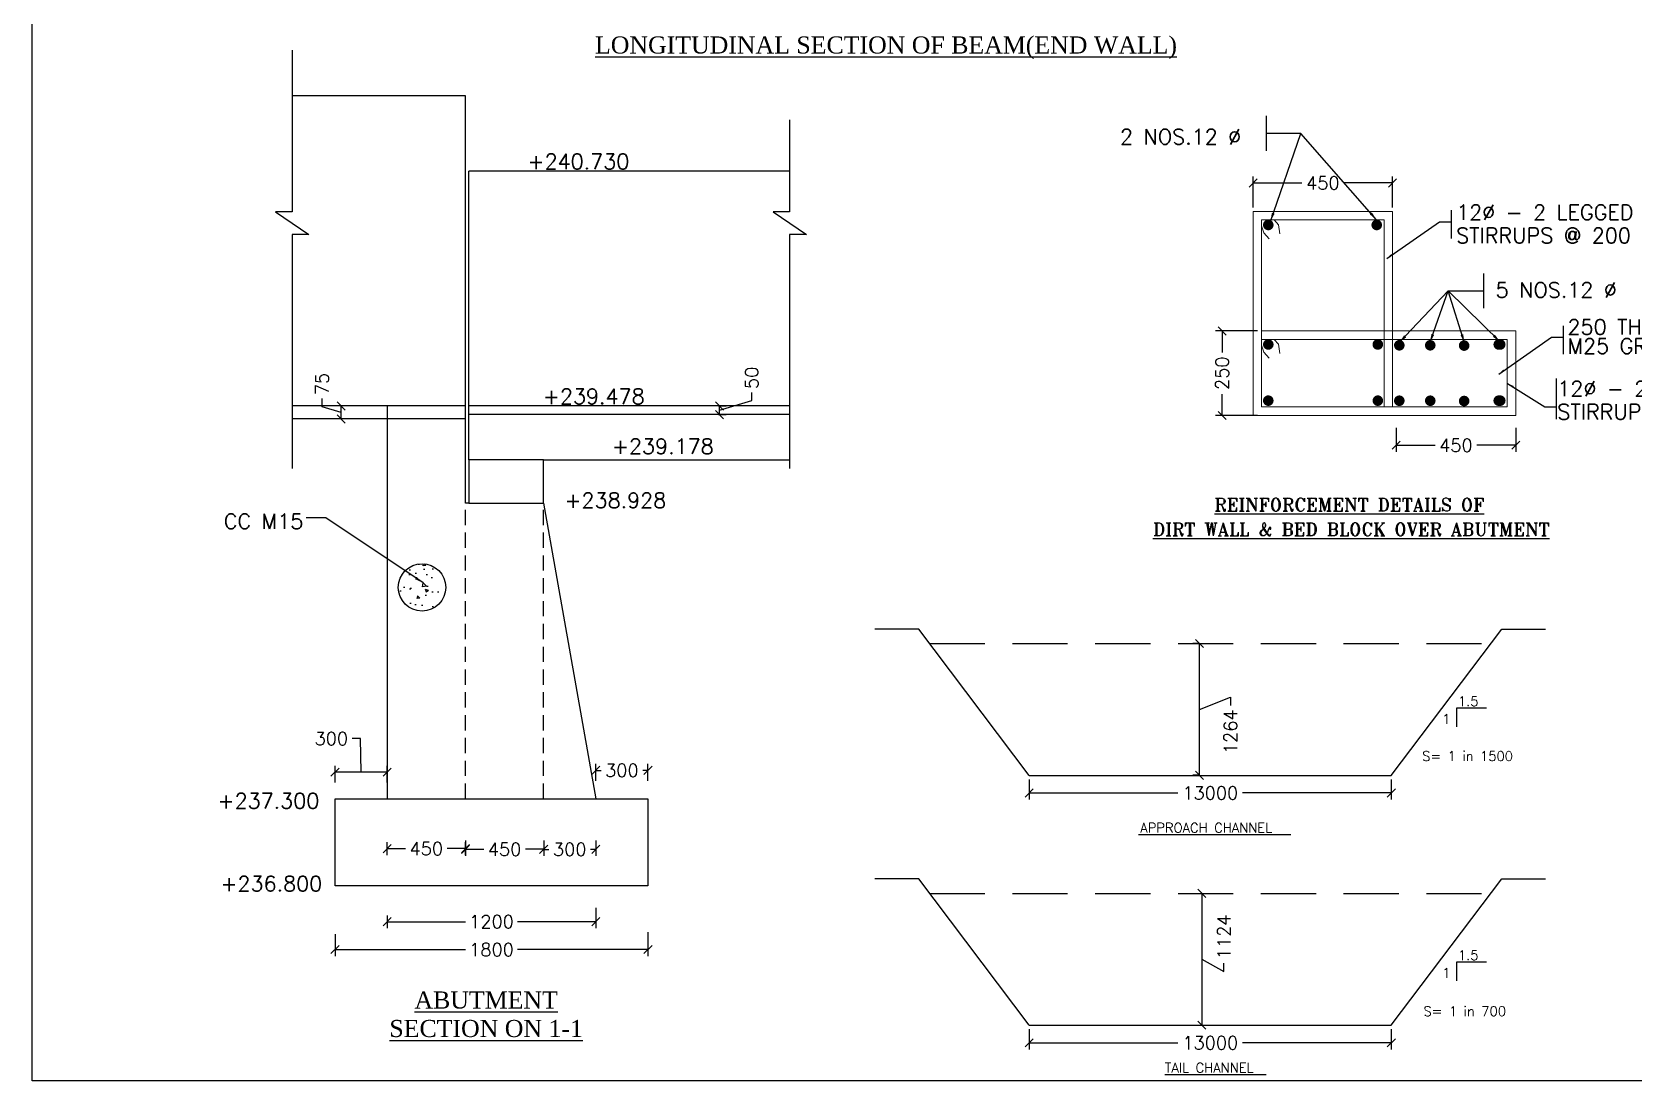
# Model space of a CAD drawing. Header units: inches. Extents: x 103704 to 195057, y -107980 to 89240.
# Drawn here: x 150575 to 169005, y -107980 to -95911 of the extents above; entities that cross this region are included whole.
import ezdxf
from ezdxf.enums import TextEntityAlignment as Align

# ---------------------------------------------------------------- set-up
doc = ezdxf.new("R2010")
doc.units = ezdxf.units.IN
doc.header["$LTSCALE"] = 100
doc.header["$MEASUREMENT"] = 0
doc.header["$PDMODE"] = 3
doc.linetypes.add('DASHED', pattern=[19.05, 12.7, -6.35])
doc.linetypes.add('DASHED2', pattern=[0.375, 0.25, -0.125])
doc.layers.add('Dim', color=7, linetype='Continuous')
doc.layers.add('Text', color=7, linetype='Continuous')
doc.styles.add('ARIAL', font='times.ttf')
doc.styles.add('ROMANS', font='romans')
doc.styles.add('ROMANT', font='romant')
doc.styles.get("Standard").update_dxf_attribs({"font": ''})
doc.styles.get('Standard').set_extended_font_data('Univers Extended')
doc.dimstyles.new('Raj-50', dxfattribs={"dimscale": 50, "dimtxt": 2, "dimasz": 1.25, "dimexe": 1, "dimexo": 0.625, "dimtad": 0, "dimtxsty": 'ROMANS', "dimblk": 'OBLIQUE', "dimcen": 1.25, "dimclrd": 256, "dimclre": 256, "dimclrt": 256, "dimadec": 0, "dimazin": 0, "dimtfac": 1, "dimtmove": 1, "dimatfit": 3, "dimfxl": 1, "dimlwd": -1, "dimlwe": -1, "dimarcsym": 0})
doc.dimstyles.new('Raj-50-25-0.5', dxfattribs={"dimscale": 50, "dimtxt": 2, "dimasz": 1.5, "dimexe": 1, "dimexo": 0.625, "dimtad": 0, "dimlfac": 0.5, "dimtxsty": 'ROMANS', "dimblk": 'OBLIQUE', "dimcen": 1.5, "dimclrd": 256, "dimclre": 256, "dimclrt": 256, "dimadec": 0, "dimazin": 0, "dimtfac": 1, "dimtmove": 1, "dimatfit": 3, "dimfxl": 1, "dimlwd": -1, "dimlwe": -1, "dimarcsym": 0})
doc.dimstyles.new('Raj-75', dxfattribs={"dimscale": 75, "dimtxt": 2, "dimasz": 1.25, "dimexe": 1, "dimexo": 0.625, "dimtad": 0, "dimtxsty": 'ROMANS', "dimblk": 'OBLIQUE', "dimcen": 1.25, "dimclrd": 256, "dimclre": 256, "dimclrt": 256, "dimadec": 0, "dimazin": 0, "dimtfac": 1, "dimtmove": 1, "dimatfit": 3, "dimfxl": 1, "dimlwd": -1, "dimlwe": -1, "dimarcsym": 0})
doc.dimstyles.new('STANDARD$7', dxfattribs={"dimtxt": 2, "dimasz": 2, "dimexe": 1.25, "dimexo": 0.625, "dimtad": 1, "dimdec": 0, "dimlfac": 0.5, "dimdsep": 46, "dimtxsty": 'Standard', "dimcen": 2.5, "dimadec": 0, "dimazin": 0, "dimtfac": 1, "dimtdec": 0, "dimtmove": 0, "dimatfit": 3, "dimfxl": 1, "dimtolj": 1, "dimtzin": 0, "dimarcsym": 0})

# ---------------------------------------------------------------- blocks, each defined once
blk = doc.blocks.new('_Oblique')
at = {"color": 0, "linetype": 'ByBlock', "lineweight": -2}
blk.add_line((-0.5, -0.5), (0.5, 0.5), dxfattribs=at)
blk = doc.blocks.new('*D101')
at = {"layer": 'Defpoints', "color": 0, "transparency": 16777216}
for p in [(157061, -104406), (157061, -104572), (157661, -104572)]:
    blk.add_point(p, dxfattribs=at)
at = {"layer": 'Dim', "transparency": 16777216}
for p, q in [((157061, -104525), (157061, -104331)), ((157061, -104406), (157121, -104406)), ((157661, -104406), (157601, -104406)), ((157661, -104525), (157661, -104331))]:
    blk.add_line(p, q, dxfattribs=at)
at = {"layer": 'Dim', "transparency": 16777216, "xscale": 93.75, "yscale": 93.75, "zscale": 93.75, "rotation": 180}
blk.add_blockref('_Oblique', (157061, -104406), dxfattribs=at)
at = {"layer": 'Dim', "transparency": 16777216, "xscale": 93.75, "yscale": 93.75, "zscale": 93.75}
blk.add_blockref('_Oblique', (157661, -104406), dxfattribs=at)
at = {"layer": 'Dim', "transparency": 16777216, "insert": (157361, -104406), "char_height": 150, "attachment_point": 5, "style": 'ROMANS'}
blk.add_mtext('300', dxfattribs=at)
blk = doc.blocks.new('*D102')
at = {"layer": 'Defpoints', "color": 0, "ltscale": 5, "transparency": 16777216}
for p in [(157061, -105165), (156461, -105291), (156461, -105315)]:
    blk.add_point(p, dxfattribs=at)
at = {"layer": 'Dim', "ltscale": 5, "transparency": 16777216}
for p, q in [((157061, -105212), (157061, -105390)), ((156461, -105315), (156521, -105315)), ((156461, -105338), (156461, -105390)), ((157061, -105315), (157001, -105315))]:
    blk.add_line(p, q, dxfattribs=at)
at = {"layer": 'Dim', "ltscale": 5, "transparency": 16777216, "xscale": 93.75, "yscale": 93.75, "zscale": 93.75, "rotation": 180}
blk.add_blockref('_Oblique', (156461, -105315), dxfattribs=at)
at = {"layer": 'Dim', "ltscale": 5, "transparency": 16777216, "xscale": 93.75, "yscale": 93.75, "zscale": 93.75}
blk.add_blockref('_Oblique', (157061, -105315), dxfattribs=at)
at = {"layer": 'Dim', "ltscale": 5, "transparency": 16777216, "insert": (156761, -105315), "char_height": 150, "attachment_point": 5, "style": 'ROMANS'}
blk.add_mtext('300', dxfattribs=at)
blk = doc.blocks.new('*D103')
at = {"layer": 'Defpoints', "color": 0, "transparency": 16777216}
for p in [(155561, -105167), (156461, -105164), (155561, -105314)]:
    blk.add_point(p, dxfattribs=at)
at = {"layer": 'Dim', "transparency": 16777216}
for p, q in [((155561, -105214), (155561, -105389)), ((156461, -105211), (156461, -105389)), ((155561, -105314), (155771, -105314)), ((156461, -105314), (156251, -105314))]:
    blk.add_line(p, q, dxfattribs=at)
at = {"layer": 'Dim', "transparency": 16777216, "xscale": 93.75, "yscale": 93.75, "zscale": 93.75, "rotation": 180}
blk.add_blockref('_Oblique', (155561, -105314), dxfattribs=at)
at = {"layer": 'Dim', "transparency": 16777216, "xscale": 93.75, "yscale": 93.75, "zscale": 93.75}
blk.add_blockref('_Oblique', (156461, -105314), dxfattribs=at)
at = {"layer": 'Dim', "transparency": 16777216, "insert": (156011, -105314), "char_height": 150, "attachment_point": 5, "style": 'ROMANS'}
blk.add_mtext('450', dxfattribs=at)
blk = doc.blocks.new('*D104')
at = {"layer": 'Defpoints', "color": 0, "transparency": 16777216}
for p in [(154661, -105306), (154661, -105430), (155561, -105430)]:
    blk.add_point(p, dxfattribs=at)
at = {"layer": 'Dim', "transparency": 16777216}
for p, q in [((154661, -105383), (154661, -105231)), ((155561, -105383), (155561, -105231)), ((154661, -105306), (154871, -105306)), ((155561, -105306), (155351, -105306))]:
    blk.add_line(p, q, dxfattribs=at)
at = {"layer": 'Dim', "transparency": 16777216, "xscale": 93.75, "yscale": 93.75, "zscale": 93.75, "rotation": 180}
blk.add_blockref('_Oblique', (154661, -105306), dxfattribs=at)
at = {"layer": 'Dim', "transparency": 16777216, "xscale": 93.75, "yscale": 93.75, "zscale": 93.75}
blk.add_blockref('_Oblique', (155561, -105306), dxfattribs=at)
at = {"layer": 'Dim', "transparency": 16777216, "insert": (155111, -105306), "char_height": 150, "attachment_point": 5, "style": 'ROMANS'}
blk.add_mtext('450', dxfattribs=at)
blk = doc.blocks.new('*D105')
at = {"layer": 'Defpoints', "color": 0, "ltscale": 5, "transparency": 16777216}
for p in [(154061, -104427), (154061, -104593), (154661, -104593)]:
    blk.add_point(p, dxfattribs=at)
at = {"layer": 'Dim', "ltscale": 5, "transparency": 16777216}
for p, q in [((154352, -104040), (154258, -104040)), ((154361, -104427), (154352, -104040)), ((154061, -104546), (154061, -104352)), ((154661, -104427), (154061, -104427)), ((154661, -104546), (154661, -104352))]:
    blk.add_line(p, q, dxfattribs=at)
at = {"layer": 'Dim', "ltscale": 5, "transparency": 16777216, "xscale": 93.75, "yscale": 93.75, "zscale": 93.75, "rotation": 180}
blk.add_blockref('_Oblique', (154061, -104427), dxfattribs=at)
at = {"layer": 'Dim', "ltscale": 5, "transparency": 16777216, "xscale": 93.75, "yscale": 93.75, "zscale": 93.75}
blk.add_blockref('_Oblique', (154661, -104427), dxfattribs=at)
at = {"layer": 'Dim', "ltscale": 5, "transparency": 16777216, "insert": (154018, -104040), "char_height": 150, "attachment_point": 5, "style": 'ROMANS'}
blk.add_mtext('300', dxfattribs=at)
blk = doc.blocks.new('*D106')
at = {"layer": 'Defpoints', "color": 0, "transparency": 16777216}
for p in [(154061, -106245), (157661, -106219), (154061, -106468)]:
    blk.add_point(p, dxfattribs=at)
at = {"layer": 'Dim', "transparency": 16777216}
for p, q in [((154061, -106292), (154061, -106543)), ((157661, -106266), (157661, -106543)), ((154061, -106468), (155561, -106468)), ((157661, -106468), (156161, -106468))]:
    blk.add_line(p, q, dxfattribs=at)
at = {"layer": 'Dim', "transparency": 16777216, "xscale": 93.75, "yscale": 93.75, "zscale": 93.75, "rotation": 180}
blk.add_blockref('_Oblique', (154061, -106468), dxfattribs=at)
at = {"layer": 'Dim', "transparency": 16777216, "xscale": 93.75, "yscale": 93.75, "zscale": 93.75}
blk.add_blockref('_Oblique', (157661, -106468), dxfattribs=at)
at = {"layer": 'Dim', "transparency": 16777216, "insert": (155861, -106468), "char_height": 150, "attachment_point": 5, "style": 'ROMANS'}
blk.add_mtext('1800', dxfattribs=at)
blk = doc.blocks.new('*D107')
at = {"layer": 'Defpoints', "color": 0, "transparency": 16777216}
for p in [(157061, -105941), (154661, -106029), (154661, -106147)]:
    blk.add_point(p, dxfattribs=at)
at = {"layer": 'Dim', "transparency": 16777216}
for p, q in [((154661, -106076), (154661, -106222)), ((154661, -106147), (155561, -106147)), ((157061, -106147), (156161, -106147)), ((157061, -105988), (157061, -106222))]:
    blk.add_line(p, q, dxfattribs=at)
at = {"layer": 'Dim', "transparency": 16777216, "xscale": 93.75, "yscale": 93.75, "zscale": 93.75, "rotation": 180}
blk.add_blockref('_Oblique', (154661, -106147), dxfattribs=at)
at = {"layer": 'Dim', "transparency": 16777216, "xscale": 93.75, "yscale": 93.75, "zscale": 93.75}
blk.add_blockref('_Oblique', (157061, -106147), dxfattribs=at)
at = {"layer": 'Dim', "transparency": 16777216, "insert": (155861, -106147), "char_height": 150, "attachment_point": 5, "style": 'ROMANS'}
blk.add_mtext('1200', dxfattribs=at)
blk = doc.blocks.new('*D108')
at = {"layer": 'Defpoints', "color": 0, "transparency": 16777216}
for p in [(154132, -100213), (154158, -100213), (154158, -100363)]:
    blk.add_point(p, dxfattribs=at)
at = {"layer": 'Dim', "transparency": 16777216}
for p, q in [((153912, -100222), (153912, -100128)), ((154132, -100288), (153912, -100222)), ((154111, -100213), (154057, -100213)), ((154132, -100363), (154132, -100213)), ((154111, -100363), (154057, -100363))]:
    blk.add_line(p, q, dxfattribs=at)
at = {"layer": 'Dim', "transparency": 16777216, "xscale": 93.75, "yscale": 93.75, "zscale": 93.75}
for p, rotation in [((154132, -100213), 90), ((154132, -100363), 270)]:
    blk.add_blockref('_Oblique', p, dxfattribs=dict(at, rotation=rotation))
at = {"layer": 'Dim', "transparency": 16777216, "insert": (153912, -99960), "char_height": 150, "attachment_point": 5, "rotation": 90, "style": 'ROMANS'}
blk.add_mtext('75', dxfattribs=at)
blk = doc.blocks.new('*D109')
at = {"layer": 'Defpoints', "color": 0, "transparency": 16777216}
for p in [(158425, -100213), (158484, -100213), (158425, -100313)]:
    blk.add_point(p, dxfattribs=at)
at = {"layer": 'Dim', "transparency": 16777216}
for p, q in [((158855, -100152), (158855, -100058)), ((158472, -100213), (158559, -100213)), ((158484, -100263), (158855, -100152)), ((158484, -100313), (158484, -100213)), ((158472, -100313), (158559, -100313))]:
    blk.add_line(p, q, dxfattribs=at)
at = {"layer": 'Dim', "transparency": 16777216, "xscale": 93.75, "yscale": 93.75, "zscale": 93.75}
for p, rotation in [((158484, -100213), 90), ((158484, -100313), 270)]:
    blk.add_blockref('_Oblique', p, dxfattribs=dict(at, rotation=rotation))
at = {"layer": 'Dim', "transparency": 16777216, "insert": (158855, -99890), "char_height": 150, "attachment_point": 5, "rotation": 90, "style": 'ROMANS'}
blk.add_mtext('50', dxfattribs=at)
blk = doc.blocks.new('*D199')
at = {"transparency": 16777216}
for p, q in [((166268, -100465), (166268, -100740)), ((167645, -100465), (167645, -100740)), ((166268, -100665), (166717, -100665)), ((167645, -100665), (167196, -100665))]:
    blk.add_line(p, q, dxfattribs=at)
at = {"layer": 'Defpoints', "color": 0, "transparency": 16777216}
for p in [(166268, -100418), (167645, -100418), (166268, -100665)]:
    blk.add_point(p, dxfattribs=at)
at = {"transparency": 16777216, "xscale": 93.75, "yscale": 93.75, "zscale": 93.75, "rotation": 180}
blk.add_blockref('_Oblique', (166268, -100665), dxfattribs=at)
at = {"transparency": 16777216, "xscale": 93.75, "yscale": 93.75, "zscale": 93.75}
blk.add_blockref('_Oblique', (167645, -100665), dxfattribs=at)
at = {"transparency": 16777216, "insert": (166956, -100665), "char_height": 150, "attachment_point": 5, "style": 'ROMANS'}
blk.add_mtext('450', dxfattribs=at)
blk = doc.blocks.new('*D200')
at = {"transparency": 16777216}
for p, q in [((164624, -97928), (164624, -97572)), ((164624, -97647), (165185, -97647)), ((166226, -97647), (165665, -97647)), ((166226, -97928), (166226, -97572))]:
    blk.add_line(p, q, dxfattribs=at)
at = {"layer": 'Defpoints', "color": 0, "transparency": 16777216}
for p in [(166226, -97647), (164624, -97975), (166226, -97975)]:
    blk.add_point(p, dxfattribs=at)
at = {"transparency": 16777216, "xscale": 93.75, "yscale": 93.75, "zscale": 93.75, "rotation": 180}
blk.add_blockref('_Oblique', (164624, -97647), dxfattribs=at)
at = {"transparency": 16777216, "xscale": 93.75, "yscale": 93.75, "zscale": 93.75}
blk.add_blockref('_Oblique', (166226, -97647), dxfattribs=at)
at = {"transparency": 16777216, "insert": (165425, -97647), "char_height": 150, "attachment_point": 5, "style": 'ROMANS'}
blk.add_mtext('450', dxfattribs=at)
blk = doc.blocks.new('*D201')
at = {"layer": 'Defpoints', "color": 0, "transparency": 16777216}
for p in [(164721, -99350), (164267, -100322), (164721, -100322)]:
    blk.add_point(p, dxfattribs=at)
at = {"layer": 'Dim', "transparency": 16777216}
for p, q in [((164674, -99350), (164192, -99350)), ((164267, -99350), (164267, -99596)), ((164267, -100322), (164267, -100076)), ((164674, -100322), (164192, -100322))]:
    blk.add_line(p, q, dxfattribs=at)
at = {"layer": 'Dim', "transparency": 16777216, "xscale": 93.75, "yscale": 93.75, "zscale": 93.75}
for p, rotation in [((164267, -99350), 90), ((164267, -100322), 270)]:
    blk.add_blockref('_Oblique', p, dxfattribs=dict(at, rotation=rotation))
at = {"layer": 'Dim', "transparency": 16777216, "insert": (164267, -99836), "char_height": 150, "attachment_point": 5, "rotation": 90, "style": 'ROMANS'}
blk.add_mtext('250', dxfattribs=at)
blk = doc.blocks.new('*D202')
at = {"layer": 'Defpoints', "color": 0, "transparency": 16777216}
for p in [(163987, -105821), (163987, -107338), (164034, -107338)]:
    blk.add_point(p, dxfattribs=at)
at = {"layer": 'Dim', "transparency": 16777216}
for p, q in [((164034, -105821), (164109, -105821)), ((164034, -105821), (164034, -107338)), ((164034, -106579), (164287, -106720)), ((164287, -106720), (164287, -106626)), ((164034, -107338), (164109, -107338))]:
    blk.add_line(p, q, dxfattribs=at)
at = {"layer": 'Dim', "transparency": 16777216, "xscale": 93.75, "yscale": 93.75, "zscale": 93.75}
for p, rotation in [((164034, -105821), 90), ((164034, -107338), 270)]:
    blk.add_blockref('_Oblique', p, dxfattribs=dict(at, rotation=rotation))
at = {"layer": 'Dim', "transparency": 16777216, "insert": (164287, -106322), "char_height": 150, "attachment_point": 5, "rotation": 90, "style": 'ROMANS'}
blk.add_mtext('1124', dxfattribs=at)
blk = doc.blocks.new('*D203')
at = {"layer": 'Defpoints', "color": 0, "transparency": 16777216}
for p in [(164006, -102947), (164037, -102947), (164037, -104463)]:
    blk.add_point(p, dxfattribs=at)
at = {"layer": 'Dim', "transparency": 16777216}
for p, q in [((163990, -102947), (163931, -102947)), ((164006, -104463), (164006, -102947)), ((164006, -103705), (164363, -103565)), ((164363, -103565), (164363, -103658)), ((163990, -104463), (163931, -104463))]:
    blk.add_line(p, q, dxfattribs=at)
at = {"layer": 'Dim', "transparency": 16777216, "xscale": 93.75, "yscale": 93.75, "zscale": 93.75}
for p, rotation in [((164006, -102947), 90), ((164006, -104463), 270)]:
    blk.add_blockref('_Oblique', p, dxfattribs=dict(at, rotation=rotation))
at = {"layer": 'Dim', "transparency": 16777216, "insert": (164363, -103962), "char_height": 150, "attachment_point": 5, "rotation": 90, "style": 'ROMANS'}
blk.add_mtext('1264', dxfattribs=at)
blk = doc.blocks.new('*D204')
at = {"layer": 'Defpoints', "color": 0, "transparency": 16777216}
for p in [(162047, -107338), (166213, -107338), (166213, -107541)]:
    blk.add_point(p, dxfattribs=at)
at = {"layer": 'Dim', "transparency": 16777216}
for p, q in [((162047, -107385), (162047, -107616)), ((166213, -107385), (166213, -107616)), ((162047, -107541), (163758, -107541)), ((166213, -107541), (164502, -107541))]:
    blk.add_line(p, q, dxfattribs=at)
at = {"layer": 'Dim', "transparency": 16777216, "xscale": 93.75, "yscale": 93.75, "zscale": 93.75, "rotation": 180}
blk.add_blockref('_Oblique', (162047, -107541), dxfattribs=at)
at = {"layer": 'Dim', "transparency": 16777216, "xscale": 93.75, "yscale": 93.75, "zscale": 93.75}
blk.add_blockref('_Oblique', (166213, -107541), dxfattribs=at)
at = {"layer": 'Dim', "transparency": 16777216, "insert": (164130, -107541), "char_height": 150, "attachment_point": 5, "style": 'ROMANS'}
blk.add_mtext('13000', dxfattribs=at)
blk = doc.blocks.new('*D205')
at = {"layer": 'Defpoints', "color": 0, "transparency": 16777216}
for p in [(162047, -104463), (166213, -104463), (166213, -104666)]:
    blk.add_point(p, dxfattribs=at)
at = {"layer": 'Dim', "transparency": 16777216}
for p, q in [((162047, -104510), (162047, -104741)), ((162047, -104666), (163758, -104666)), ((166213, -104666), (164502, -104666)), ((166213, -104510), (166213, -104741))]:
    blk.add_line(p, q, dxfattribs=at)
at = {"layer": 'Dim', "transparency": 16777216, "xscale": 93.75, "yscale": 93.75, "zscale": 93.75, "rotation": 180}
blk.add_blockref('_Oblique', (162047, -104666), dxfattribs=at)
at = {"layer": 'Dim', "transparency": 16777216, "xscale": 93.75, "yscale": 93.75, "zscale": 93.75}
blk.add_blockref('_Oblique', (166213, -104666), dxfattribs=at)
at = {"layer": 'Dim', "transparency": 16777216, "insert": (164130, -104666), "char_height": 150, "attachment_point": 5, "style": 'ROMANS'}
blk.add_mtext('13000', dxfattribs=at)

msp = doc.modelspace()

# ---------------------------------------------------------------- hatches: boundary and pattern name
at = {"layer": 'Dim'}
h = msp.add_hatch(dxfattribs=at)
h.set_pattern_fill('AR-CONC', scale=50, style=0)
h.set_pattern_definition([(130, (245463.03, -46410.4), (-358.6301, -31.3761), [37.5, -412.5]), (185, (245463.03, -46410.4), (69.3757, 376.0961), [30, -330]), (79.5486, (245433.15, -46413.02), (-289.2547, 344.7198), [31.8701, -350.571]), (133.8158, (245463.03, -46310.4), (-533.6205, -82.7595), [56.25, -618.75]), (83.3644, (245418.56, -46317.3), (-467.3314, 487.059), [47.8051, -525.8565]), (188.8158, (245463.03, -46310.4), (-467.331, 487.0593), [45, -495]), (159, (245413.03, -46335.4), (-298.4535, -201.30945), [37.5, -412.5]), (214, (245413.03, -46335.4), (-121.6577, 362.575), [30, -330]), (108.5486, (245388.16, -46352.18), (-420.1113, 161.2652), [31.8701, -350.571]), (142.5, (245463.03, -46410.41), (-6.07993, 166.44693), [0, -326, 0, -335, 0, -331.25]), (172.5, (245463.03, -46410.4), (-131.53477, 197.20586), [0, -191, 0, -318.5, 0, -126.25]), (212.5, (245574.53, -46410.41), (-266.91122, -11.27744), [0, -125, 0, -390, 0, -517.5]), (222.5, (245624.53, -46410.4), (-291.5931, 50.0525), [0, -162.5, 0, -259, 0, -367.5])])
edge = h.paths.add_edge_path()
edge.add_arc((155061.363, -102300.391), 272.705, 180, 540, ccw=False)

# ---------------------------------------------------------------- linework, layer by layer
at = {"color": 7, "ltscale": 5}
for p, q in [((155560.956, -100362.919), (155560.956, -96642.919)), ((159289.004, -97510.919), (155600.956, -97510.919)), ((155600.956, -100832.919), (155600.956, -97510.919)), ((155560.956, -100212.919), (153565.865, -100212.919)), ((159289.004, -100212.919), (155600.956, -100212.919)), ((159289.004, -100212.919), (155600.956, -100212.919)), ((155600.956, -100832.919), (155600.956, -100212.919)), ((155560.956, -100362.919), (153565.865, -100362.919)), ((159289.004, -100312.919), (155600.956, -100312.919)), ((156460.956, -101332.919), (157060.956, -104732.919))]:
    msp.add_line(p, q, dxfattribs=at)
at = {"lineweight": 9}
for p, q in [((164623.743, -97974.977), (166226.135, -97974.977)), ((164623.743, -100322.164), (164623.743, -97974.977)), ((166226.135, -97974.977), (166226.135, -100224.964)), ((164720.943, -98072.177), (166128.935, -98072.177)), ((164720.943, -100224.964), (164720.943, -98072.177)), ((164720.943, -98139.329), (164746.057, -98220.655)), ((164746.057, -98220.655), (164807.349, -98288.93)), ((164866.632, -98072.177), (164916.871, -98127.28)), ((164916.871, -98127.28), (164931.943, -98232.704)), ((166128.935, -98072.177), (166128.935, -100224.964)), ((164720.943, -99350.164), (167644.847, -99350.164)), ((164720.943, -99447.364), (167547.647, -99447.364)), ((164720.943, -99514.516), (164746.057, -99595.842)), ((164866.632, -99447.364), (164916.871, -99502.467)), ((164916.871, -99502.467), (164931.943, -99607.891)), ((167547.647, -99447.364), (167547.647, -100224.964)), ((167644.847, -100322.164), (167644.847, -99350.164)), ((164746.057, -99595.842), (164807.349, -99664.117)), ((164720.943, -100224.964), (167547.647, -100224.964)), ((164623.743, -100322.164), (167644.847, -100322.164))]:
    msp.add_line(p, q, dxfattribs=at)
for p, q in [((167278.348, -99087.956), (167278.348, -98687.669)), ((166866.12, -98887.812), (167279.276, -98887.812))]:
    msp.add_line(p, q)
at = {"color": 7, "linetype": 'DASHED2', "ltscale": 7}
for p, q in [((155560.956, -104732.919), (155560.956, -101332.919)), ((156460.956, -104732.919), (156460.956, -101332.919))]:
    msp.add_line(p, q, dxfattribs=at)
at = {"color": 7}
msp.add_lwpolyline([(195056.548, -107979.679), (150574.81, -107979.679), (150574.81, -84487.808), (195056.548, -84487.808)], close=True, dxfattribs=at)
at = {"color": 7, "ltscale": 5}
for points in [[(153565.865, -96120.263), (153565.865, -97981.089), (153377.309, -97981.089), (153759.761, -98238.583), (153565.865, -98238.583), (153565.865, -100933.574)], [(159289.004, -96919.904), (159289.004, -97981.089), (159100.448, -97981.089), (159482.9, -98238.583), (159289.004, -98238.583), (159289.004, -100933.574)], [(155600.956, -101332.919), (155560.956, -101332.919), (155560.956, -100212.919), (154660.956, -100212.919)]]:
    msp.add_lwpolyline(points, dxfattribs=at)
at = {"lineweight": 9, "const_width": 60.75}
for points in [[(164767.125, -98130.549, 1), (164827.875, -98130.549, 1)], [(166014.911, -98130.549, 1), (166075.661, -98130.549, 1)], [(164767.125, -99505.736, 1), (164827.875, -99505.736, 1)], [(166027.371, -99505.736, 1), (166088.121, -99505.736, 1)], [(166274.645, -99515.058, 1), (166335.395, -99515.058, 1)], [(166630.447, -99515.058, 1), (166691.197, -99515.058, 1)], [(167020.313, -99518.466, 1), (167081.063, -99518.466, 1)], [(167418.554, -99505.736, 1), (167479.304, -99505.736, 1)], [(167435.632, -99505.736, 1), (167496.382, -99505.736, 1)], [(164767.125, -100151.923, 1), (164827.875, -100151.923, 1)], [(166027.371, -100151.923, 1), (166088.121, -100151.923, 1)], [(166274.645, -100152.865, 1), (166335.395, -100152.865, 1)], [(166630.447, -100152.865, 1), (166691.197, -100152.865, 1)], [(167020.313, -100156.273, 1), (167081.063, -100156.273, 1)], [(167418.554, -100151.923, 1), (167479.304, -100151.923, 1)], [(167435.632, -100151.923, 1), (167496.382, -100151.923, 1)]]:
    msp.add_lwpolyline(points, format="xyb", close=True, dxfattribs=at)
at = {"color": 7, "ltscale": 5}
for points in [[(156460.956, -100832.919), (155600.956, -100832.919), (155600.956, -101332.919), (156460.956, -101332.919)], [(157660.956, -105732.919), (154060.956, -105732.919), (154060.956, -104732.919), (157660.956, -104732.919)]]:
    msp.add_lwpolyline(points, close=True, dxfattribs=at)
at = {"layer": 'Dim', "color": 7, "ltscale": 5}
for p, q in [((166899.795, -97960.92), (166899.795, -98287.702)), ((168189.498, -99290.444), (168189.498, -99617.226)), ((168110.665, -99896.792), (168110.665, -100365.056))]:
    msp.add_line(p, q, dxfattribs=at)
at = {"layer": 'Dim'}
for p, q in [((154660.956, -100212.919), (154660.956, -104732.919)), ((160776.355, -102781.287), (160271.17, -102781.287)), ((162046.729, -104463.348), (160776.355, -102781.287)), ((166213.029, -104463.348), (167483.403, -102781.287)), ((167483.403, -102781.287), (167988.587, -102781.287)), ((167308.749, -103691.471), (166961.795, -103691.471)), ((166961.795, -103691.471), (166961.795, -103904.149)), ((162046.729, -104463.348), (166213.029, -104463.348)), ((163306.214, -105143.173), (165055.001, -105143.173)), ((160776.355, -105655.607), (160271.17, -105655.607)), ((162046.729, -107337.667), (160776.355, -105655.607)), ((166213.029, -107337.667), (167483.403, -105655.607)), ((167483.403, -105655.607), (167988.587, -105655.607)), ((167308.749, -106613.62), (166961.795, -106613.62)), ((166961.795, -106613.62), (166961.795, -106826.298)), ((162046.729, -107337.667), (166213.029, -107337.667)), ((163605.982, -107904.504), (164771.845, -107904.504))]:
    msp.add_line(p, q, dxfattribs=at)
at = {"layer": 'Dim', "color": 7}
msp.add_line((156460.956, -100832.919), (159289.004, -100832.919), dxfattribs=at)
at = {"layer": 'Dim', "linetype": 'DASHED', "ltscale": 0.5}
for p, q in [((160901.468, -102946.946), (167358.289, -102946.946)), ((160901.468, -105821.266), (167358.289, -105821.266))]:
    msp.add_line(p, q, dxfattribs=at)
at = {"layer": 'Dim', "color": 7}
msp.add_circle((155061.363, -102300.391), 272.705, dxfattribs=at)
at = {"layer": 'Text', "color": 7}
for p, q in [((155560.956, -96642.919), (153565.865, -96642.919)), ((164776.242, -97276.644), (164776.242, -96876.356)), ((165171, -97076.5), (164777.17, -97076.5))]:
    msp.add_line(p, q, dxfattribs=at)

# ---------------------------------------------------------------- texts
at = {"color": 0, "linetype": 'Continuous', "style": 'ARIAL'}
msp.add_text('%%ULONGITUDINAL SECTION OF BEAM(END WALL)', height=196.5598, dxfattribs=at).set_placement((157051.655, -96157.801))
at = {"color": 7, "linetype": 'Continuous', "insert": (155798.941, -106949.853), "char_height": 196.5598, "attachment_point": 2, "style": 'ARIAL'}
msp.add_mtext('{\\LABUTMENT\\PSECTION ON 1-1}', dxfattribs=at)
at = {"layer": 'Text', "color": 7}
for s, height, style, p in [('2 NOS.12 %%C', 175, 'ROMANS', (163091.264, -97203.026)), ('12%%C - 2 LEGGED', 175, 'ROMANS', (166959.091, -98072.481)), ('STIRRUPS @ 200 C/C', 175, 'ROMANS', (166959.091, -98339.386)), ('5 NOS.12 %%C', 175, 'ROMANS', (167412.906, -98965.794)), ('250 THICK IN RCC', 175, 'ROMANS', (168240.025, -99391.498)), ('M25 GRADE', 175, 'ROMANS', (168240.025, -99611.583)), ('12%%C - 2 LEGGED', 175, 'ROMANS', (168122.883, -100101.489)), ('STIRRUPS @ 200 C/C', 175, 'ROMANS', (168122.883, -100368.394)), ('%%UREINFORCEMENT DETAILS OF', 150, 'ROMANT', (164177.777, -101424.825)), ('%%UDIRT WALL & BED BLOCK OVER ABUTMENT', 150, 'ROMANT', (163470.267, -101707.5)), ('1.5', 110.25, 'ROMANS', (166979.97, -103666.087)), ('1', 110.25, 'ROMANS', (166797.853, -103869.864)), ('S= 1 in 1500', 110.25, 'ROMANS', (166568.183, -104296.471)), ('APPROACH CHANNEL', 110.25, 'ROMANS', (163325.086, -105121.387)), ('1.5', 110.25, 'ROMANS', (166979.97, -106588.236)), ('1', 110.25, 'ROMANS', (166797.853, -106792.013)), ('S= 1 in 700', 110.25, 'ROMANS', (166582.496, -107232.776)), ('TAIL CHANNEL', 110.25, 'ROMANS', (163607.028, -107882.718))]:
    msp.add_text(s, height=height, dxfattribs=dict(at, style=style)).set_placement(p)
at = {"layer": 'Text', "color": 7, "style": 'ROMANS'}
for s, p in [('+240.730', (156861.452, -97540.393)), ('+239.478', (157037.796, -100243.167))]:
    msp.add_text(s, height=175, dxfattribs=at).set_placement(p, align=Align.BOTTOM_CENTER)
for s, p in [('+239.178', (158417.408, -100677.027)), ('+238.928', (157871.431, -101299.075)), ('+237.300', (153879.905, -104756.841)), ('+236.800', (153913.571, -105710.174))]:
    msp.add_text(s, height=175, dxfattribs=at).set_placement(p, align=Align.MIDDLE_RIGHT)
at = {"layer": 'Text', "color": 7, "insert": (153696.039, -101452.49), "char_height": 175, "attachment_point": 3, "style": 'ROMANS'}
msp.add_mtext('CC M15', dxfattribs=at)

# ---------------------------------------------------------------- dimensions: what is measured, and where the dimension line sits
for base, p1, p2, picture, middle in [((166226.135, -97647.291), (164623.743, -97974.977), (166226.135, -97974.977), '*D200', (165424.939, -97647.291)), ((166267.981, -100665.125), (167644.847, -100418.233), (166267.981, -100418.233), '*D199', (166956.414, -100665.125))]:
    dim = msp.add_linear_dim(base=base, p1=p1, p2=p2, text='450', dimstyle='Raj-75', override={"dimfxl": 150})
    dim.commit()
    dim.dimension.update_dxf_attribs({"geometry": picture, "text_midpoint": middle})
at = {"layer": 'Dim'}
dim = msp.add_linear_dim(base=(164267.402, -100322.164), p1=(164720.943, -99350.164), p2=(164720.943, -100322.164), angle=90, text='250', dimstyle='Raj-75', override={"dimfxl": 150}, dxfattribs=at)
dim.commit()
dim.dimension.update_dxf_attribs({"geometry": '*D201', "text_midpoint": (164267.402, -99836.164)})
at = {"layer": 'Dim', "color": 7}
for base, p1, p2, angle, text, picture, middle in [((154132.418, -100212.919), (154158.085, -100362.919), (154158.085, -100212.919), 90, '75', '*D108', (153912.105, -100081.2)), ((158484.454, -100212.919), (158424.677, -100312.919), (158424.677, -100212.919), 90, '50', '*D109', (158854.767, -100011.2)), ((154660.956, -106147.384), (157060.956, -105941.238), (154660.956, -106029.229), 180, '1200', '*D107', (155860.956, -106147.384)), ((154060.956, -106467.74), (157660.956, -106219.038), (154060.956, -106244.917), 180, '1800', '*D106', (155860.956, -106467.74))]:
    dim = msp.add_linear_dim(base=base, p1=p1, p2=p2, angle=angle, text=text, dimstyle='Raj-75', override={"dimfxl": 150}, dxfattribs=at)
    dim.commit()
    dim.dimension.update_dxf_attribs({"geometry": picture, "text_midpoint": middle})
at = {"layer": 'Dim'}
for base, p1, p2, text, picture, middle in [((164005.625, -102946.946), (164037.34, -104463.348), (164037.34, -102946.946), '1264', '*D203', (164363.386, -103705.147)), ((164034.249, -107337.667), (163986.954, -105821.266), (163986.954, -107337.667), '1124', '*D202', (164286.749, -106579.466))]:
    dim = msp.add_linear_dim(base=base, p1=p1, p2=p2, angle=90, text=text, dimstyle='Raj-75', override={"dimfxl": 150}, dxfattribs=at)
    dim.commit()
    dim.dimension.update_dxf_attribs({"geometry": picture, "text_midpoint": middle, "dimtype": 160})
at = {"layer": 'Dim', "color": 7, "ltscale": 5}
for base, p1, p2, picture, middle in [((154060.956, -104426.564), (154660.956, -104592.866), (154060.956, -104592.866), '*D105', (154211.299, -104040.13)), ((156460.956, -105315.202), (157060.956, -105165.202), (156460.956, -105291.476), '*D102', (156760.956, -105315.202))]:
    dim = msp.add_linear_dim(base=base, p1=p1, p2=p2, angle=180, text='300', dimstyle='Raj-75', dxfattribs=at)
    dim.commit()
    dim.dimension.update_dxf_attribs({"geometry": picture, "text_midpoint": middle, "dimtype": 160})
at = {"layer": 'Dim', "color": 7}
for base, p1, p2, text, picture, middle in [((157060.956, -104406.001), (157660.956, -104572.304), (157060.956, -104572.304), '300', '*D101', (157360.956, -104406.001)), ((154660.956, -105305.936), (155560.956, -105430.169), (154660.956, -105430.169), '450', '*D104', (155110.956, -105305.936)), ((155560.956, -105314.088), (156460.956, -105164.088), (155560.956, -105167.266), '450', '*D103', (156010.956, -105314.088))]:
    dim = msp.add_linear_dim(base=base, p1=p1, p2=p2, angle=180, text=text, dimstyle='Raj-75', override={"dimfxl": 150}, dxfattribs=at)
    dim.commit()
    dim.dimension.update_dxf_attribs({"geometry": picture, "text_midpoint": middle, "dimtype": 160})
at = {"layer": 'Dim'}
for base, p1, p2, picture, middle in [((166213.029, -104666.253), (162046.729, -104463.348), (166213.029, -104463.348), '*D205', (164129.879, -104666.253)), ((166213.029, -107540.573), (162046.729, -107337.667), (166213.029, -107337.667), '*D204', (164129.879, -107540.573))]:
    dim = msp.add_linear_dim(base=base, p1=p1, p2=p2, text='13000', dimstyle='Raj-75', override={"dimfxl": 150}, dxfattribs=at)
    dim.commit()
    dim.dimension.update_dxf_attribs({"geometry": picture, "text_midpoint": middle})

# ---------------------------------------------------------------- leaders
for points in [[(166303.641, -99484.714), (166866.12, -98887.812)], [(166657.001, -99484.924), (166866.12, -98887.812)], [(167054.294, -99488.306), (166866.12, -98887.812)], [(167464.416, -99475.403), (166866.12, -98887.812)]]:
    msp.add_leader(points, dimstyle='STANDARD$7', override={"dimtxt": 250, "dimasz": 100, "dimexe": 100, "dimexo": 100, "dimgap": 100, "dimtad": 0, "dimtoh": 1, "dimlfac": 1, "dimzin": 0, "dimcen": 0.09, "dimtdec": 4, "dimtofl": 0})
at = {"layer": 'Dim', "color": 7, "ltscale": 5}
for points in [[(166160.481, -98515.976), (166767.57, -98093.453), (166899.795, -98093.453)], [(167450.183, -99845.5), (168057.273, -99422.977), (168189.498, -99422.977)], [(167550.648, -99954.217), (167978.439, -100222.678), (168110.665, -100222.678)]]:
    msp.add_leader(points, dimstyle='Raj-50-25-0.5', dxfattribs=at)
at = {"layer": 'Dim', "color": 7, "annotation_type": 0, "has_hookline": 1, "hookline_direction": 1, "text_width": 1008.333}
msp.add_leader([(155073.086, -102247.75), (153956.443, -101500.317), (153727.289, -101500.317)], dimstyle='Raj-50', override={"dimasz": 2}, dxfattribs=at)
at = {"layer": 'Text', "color": 7}
for points in [[(164822.077, -98090.408), (165171, -97076.5)], [(166042.879, -98072.177), (165171, -97076.5)]]:
    msp.add_leader(points, dimstyle='STANDARD$7', override={"dimtxt": 250, "dimasz": 100, "dimexe": 100, "dimexo": 100, "dimgap": 100, "dimtad": 0, "dimtoh": 1, "dimlfac": 1, "dimzin": 0, "dimcen": 0.09, "dimtdec": 4, "dimtofl": 0}, dxfattribs=at)

doc.saveas('drawing.dxf')
